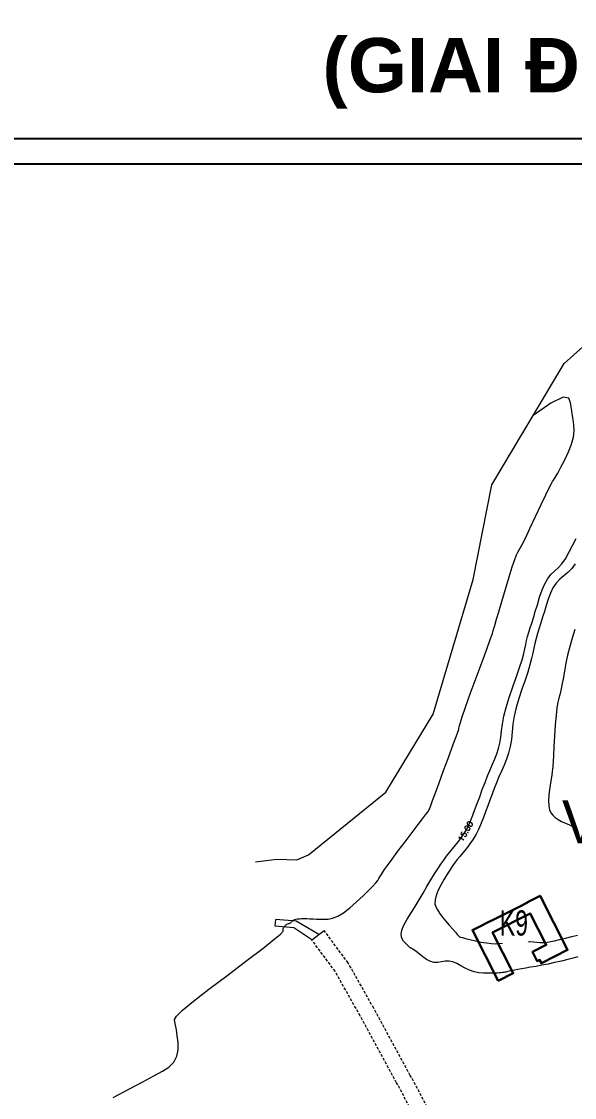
# Model space of a CAD drawing. Header units: inches. Extents: x 496359 to 501064, y 2374078 to 2377203.
# Drawn here: x 499998.1 to 500096.8, y 2376825.9 to 2377018 of the extents above; entities that cross this region are included whole.
import ezdxf
from ezdxf.enums import TextEntityAlignment as Align

# ---------------------------------------------------------------- set-up
doc = ezdxf.new("R2010")
doc.units = ezdxf.units.IN
doc.header["$MEASUREMENT"] = 0
doc.linetypes.add('DASHED', pattern=[0.75, 0.5, -0.25])
for name, color, linetype in [('chu', 6, 'Continuous'), ('ghichu', 7, 'Continuous'), ('MANH', 147, 'Continuous')]:
    doc.layers.add(name, color=color, linetype=linetype)
for name, color, linetype, lineweight in [('EG Text2', 7, 'Continuous', 18), ('ISO', 252, 'Continuous', 20), ('LC Net dam 1', 30, 'Continuous', 30), ('LC Net manh', 239, 'Continuous', 5), ('manh1', 67, 'Continuous', 13)]:
    doc.layers.add(name, color=color, linetype=linetype, lineweight=lineweight)
doc.styles.add('EG Hai', font='')
doc.styles.get("Standard").update_dxf_attribs({"font": 'vnsimli.shx', "height": 2})
doc.styles.add('style1', font='')
doc.styles.add('THANG2', font='')
doc.styles.get('EG Hai').set_extended_font_data('.VnArial NarrowH')
doc.styles.get('style1').set_extended_font_data('.VnAvantH')
doc.styles.get('THANG2').set_extended_font_data('.VnHelvetInsH', bold=True)

# ---------------------------------------------------------------- blocks, each defined once
blk = doc.blocks.new('Nền HT mới')
at = {"layer": 'MANH', "lineweight": 0, "elevation": -28.38}
for points in [[(160.64, 587.25), (164.41, 587.72), (168.01, 587.62), (170.09, 588.5), (183.9, 599.69), (192.34, 613.63), (199.48, 637.63), (202.82, 654.57), (215.71, 676.22), (221.25, 681.17)], [(164.17, 575.76), (164.28, 576.96)], [(171.96, 574.28), (167.88, 576.63), (164.28, 576.96)], [(170.66, 573.31), (167.47, 575.47), (164.17, 575.76)], [(170.66, 573.31), (172.88, 574.96)]]:
    blk.add_lwpolyline(points, dxfattribs=at)
at = {"layer": 'MANH', "linetype": 'DASHED', "lineweight": 0, "elevation": -28.38}
for points in [[(193.77, 538.83), (188.26, 549.11), (181.73, 561.09), (177.16, 569.2), (172.88, 574.96)], [(191.33, 537.52), (185.82, 547.79), (179.31, 559.75), (174.83, 567.69), (170.66, 573.31)]]:
    blk.add_lwpolyline(points, dxfattribs=at)
at = {"layer": 'manh1', "lineweight": 0, "elevation": -28.38}
for points in [[(135.24, 545.16), (138.12, 546.69), (140.54, 547.98), (142.51, 549.01), (144.03, 549.84), (145.18, 550.6), (146.03, 551.49), (146.58, 552.51), (146.84, 553.67), (146.83, 554.95), (146.68, 556.19), (146.51, 557.23), (146.35, 558.05), (146.21, 558.65), (146.15, 559.08), (146.51, 559.68), (147.63, 560.75), (149.56, 562.36), (152.3, 564.5), (155.73, 567.09), (159.17, 569.67), (161.94, 571.78), (163.92, 573.34), (165.1, 574.35), (165.54, 574.83), (165.58, 575.02), (165.57, 575.15), (165.57, 575.26), (165.58, 575.36), (165.61, 575.44), (165.66, 575.52), (165.73, 575.61), (165.8, 575.7), (165.9, 575.8), (166, 575.91), (166.12, 576.01), (166.24, 576.09), (166.37, 576.16), (166.5, 576.2), (166.63, 576.23), (166.76, 576.27), (166.87, 576.32), (166.98, 576.4), (167.07, 576.5), (167.15, 576.62), (167.25, 576.75), (167.4, 576.85), (167.59, 576.94), (167.83, 577.01), (168.12, 577.05), (168.46, 577.08), (168.85, 577.1), (169.29, 577.1), (169.78, 577.09), (170.32, 577.07), (170.9, 577.05), (171.52, 577.02), (172.18, 577.01), (172.86, 577), (173.59, 577.01), (174.4, 577.15), (175.31, 577.52), (176.33, 578.14), (177.47, 579), (178.68, 580.07), (179.85, 581.18), (180.82, 582.13), (181.57, 582.91), (182.1, 583.5), (182.44, 583.92), (182.65, 584.24), (182.84, 584.54), (183.01, 584.82), (183.17, 585.1), (183.35, 585.39), (183.66, 585.85), (184.2, 586.61), (185, 587.7), (186.06, 589.12), (187.33, 590.82), (188.6, 592.5), (189.65, 593.89), (190.44, 594.92), (190.96, 595.6), (191.24, 595.96), (191.38, 596.14), (191.48, 596.29), (191.57, 596.45), (191.66, 596.62), (191.75, 596.84), (191.92, 597.3), (192.24, 598.19), (192.74, 599.53), (193.39, 601.33), (194.19, 603.52), (195, 605.71), (195.66, 607.52), (196.16, 608.86), (196.5, 609.75), (196.68, 610.21), (196.77, 610.44), (196.84, 610.64), (196.89, 610.85), (196.93, 611.08), (196.97, 611.36), (197.13, 611.96), (197.51, 613.12), (198.12, 614.88), (198.97, 617.22), (200.01, 620.08), (201.06, 622.92), (201.9, 625.23), (202.52, 626.93), (202.9, 628.01), (203.06, 628.51), (203.11, 628.7), (203.14, 628.83), (203.17, 628.95), (203.21, 629.09), (203.27, 629.27), (203.39, 629.69), (203.65, 630.55), (204.05, 631.89), (204.58, 633.69), (205.23, 635.9), (205.89, 638.11), (206.45, 639.9), (206.89, 641.22), (207.22, 642.07), (207.44, 642.5), (207.71, 642.93), (208.15, 643.75), (208.79, 645.03), (209.62, 646.78), (210.62, 648.91), (211.61, 651.04), (212.43, 652.76), (213.03, 654.01), (213.43, 654.78), (213.64, 655.13), (213.82, 655.38), (214.12, 655.86), (214.56, 656.63), (215.14, 657.7), (215.85, 659.02), (216.52, 660.45), (217.04, 661.8), (217.36, 663.05), (217.5, 664.19), (217.46, 665.24), (217.32, 666.24), (217.17, 667.22), (217.01, 668.2), (216.83, 669.16), (216.53, 670), (215.56, 670.17), (213.35, 669.1), (210.19, 666.95)], [(217.71, 640.44), (217.06, 639.62), (216.37, 638.91), (215.64, 638.3), (214.92, 637.7), (214.28, 636.98), (213.72, 636.15), (213.25, 635.19), (212.87, 634.13), (212.52, 633.02), (212.19, 631.94), (211.87, 630.9), (211.55, 629.91), (211.24, 628.96), (210.96, 628.03), (210.7, 627.13), (210.48, 626.24), (210.28, 625.36), (210.12, 624.48), (209.91, 623.52), (209.62, 622.4), (209.24, 621.12), (208.76, 619.66), (208.19, 618.06), (207.64, 616.4), (207.18, 614.8), (206.82, 613.27), (206.58, 611.81), (206.42, 610.42), (206.29, 609.1), (206.09, 607.85), (205.8, 606.66), (205.44, 605.54), (205, 604.47), (204.53, 603.43), (204.08, 602.4), (203.65, 601.36), (203.23, 600.33), (202.84, 599.29), (202.46, 598.25), (202.07, 597.22), (201.69, 596.19), (201.31, 595.16), (200.91, 594.14), (200.49, 593.15), (200.02, 592.2), (199.49, 591.29), (198.9, 590.42), (198.27, 589.6), (197.66, 588.86), (197.11, 588.2), (196.65, 587.63), (196.27, 587.15), (195.96, 586.75), (195.66, 586.32), (195.29, 585.75), (194.85, 585.03), (194.33, 584.16), (193.76, 583.16), (193.24, 582.15), (192.87, 581.23), (192.67, 580.44), (192.65, 579.76), (192.8, 579.2), (193.09, 578.66), (193.48, 578.07), (193.96, 577.42), (194.54, 576.7), (195.19, 575.94), (195.82, 575.22), (196.32, 574.65), (196.69, 574.23), (196.92, 573.97), (197.04, 573.86), (197.2, 573.81), (197.55, 573.72), (198.12, 573.57), (198.91, 573.38), (199.89, 573.15), (200.93, 572.92), (201.88, 572.75), (202.72, 572.65), (203.45, 572.61), (204.08, 572.63), (204.66, 572.69), (205.23, 572.75), (205.82, 572.81), (206.42, 572.87), (207.03, 572.94), (207.65, 572.99), (208.28, 573.01), (208.92, 573.01), (209.57, 572.99), (210.22, 572.94), (210.84, 572.89), (211.36, 572.86), (211.8, 572.84), (212.15, 572.84), (212.43, 572.85), (212.76, 572.91), (213.27, 573.01), (213.97, 573.16), (214.88, 573.36), (215.95, 573.61), (217.07, 573.88), (218.09, 574.14)]]:
    blk.add_lwpolyline(points, dxfattribs=at)
at = {"layer": 'manh1', "color": 1, "lineweight": 0, "elevation": -28.38}
for points in [[(218.13, 570.3), (217.33, 570.06), (216.36, 569.8), (215.22, 569.52), (214.02, 569.24), (212.86, 568.99), (211.76, 568.76), (210.71, 568.57), (209.73, 568.41), (208.85, 568.27), (208.08, 568.14), (207.44, 568.02), (206.92, 567.92), (206.52, 567.83), (206.2, 567.76), (205.92, 567.69), (205.68, 567.63), (205.48, 567.59), (205.31, 567.55), (205.15, 567.52), (204.96, 567.49), (204.74, 567.46), (204.48, 567.42), (204.19, 567.39), (203.82, 567.36), (203.35, 567.35), (202.77, 567.34), (202.08, 567.34), (201.3, 567.37), (200.46, 567.44), (199.64, 567.61), (198.84, 567.87), (198.06, 568.23), (197.3, 568.67), (196.56, 569.08), (195.84, 569.36), (195.16, 569.5), (194.49, 569.5), (193.85, 569.38), (193.2, 569.27), (192.54, 569.29), (191.87, 569.47), (191.17, 569.81), (190.47, 570.29), (189.82, 570.8), (189.29, 571.21), (188.89, 571.52), (188.62, 571.71), (188.46, 571.8), (188.38, 571.83), (188.32, 571.85), (188.28, 571.86), (188.25, 571.88), (188.22, 571.91), (188.16, 571.97), (188.01, 572.12), (187.77, 572.35), (187.45, 572.67), (187.06, 573.07), (186.74, 573.59), (186.63, 574.25), (186.76, 575.03), (187.12, 575.95), (187.69, 577), (188.39, 578.12), (189.1, 579.28), (189.82, 580.46), (190.53, 581.65), (191.23, 582.86), (191.91, 584.01), (192.56, 585.07), (193.16, 586.01), (193.71, 586.83), (194.23, 587.56), (194.74, 588.22), (195.25, 588.88), (195.78, 589.54), (196.32, 590.2), (196.87, 590.87), (197.4, 591.56), (197.89, 592.29), (198.33, 593.05), (198.73, 593.84), (199.08, 594.68), (199.43, 595.59), (199.8, 596.59), (200.21, 597.68), (200.64, 598.87), (201.11, 600.14), (201.59, 601.41), (202.05, 602.59), (202.5, 603.69), (202.93, 604.7), (203.34, 605.62), (203.71, 606.52), (204.01, 607.46), (204.25, 608.45), (204.42, 609.5), (204.53, 610.61), (204.69, 611.84), (204.96, 613.24), (205.37, 614.81), (205.9, 616.57), (206.56, 618.46), (207.22, 620.31), (207.77, 621.94), (208.2, 623.31), (208.51, 624.42), (208.7, 625.28), (208.85, 626.02), (209.01, 626.75), (209.19, 627.49), (209.41, 628.25), (209.65, 629.02), (209.92, 629.87), (210.23, 630.83), (210.56, 631.93), (210.93, 633.15), (211.34, 634.48), (211.78, 635.78), (212.27, 636.9), (212.8, 637.83), (213.38, 638.57), (214, 639.14), (214.64, 639.71), (215.28, 640.44), (215.93, 641.36), (216.57, 642.46), (217.22, 643.71), (217.86, 644.94)], [(217.63, 628.71), (217.15, 627.19), (216.72, 625.67), (216.34, 624.16), (216.02, 622.69), (215.76, 621.25), (215.52, 619.92), (215.31, 618.78), (215.11, 617.82), (214.92, 617.06), (214.74, 616.44), (214.58, 615.74), (214.42, 614.74), (214.27, 613.39), (214.13, 611.7), (214.01, 609.72), (213.9, 607.79), (213.81, 606.24), (213.75, 605.12), (213.71, 604.44), (213.69, 604.17), (213.69, 604.12), (213.69, 604.11), (213.69, 604.11), (213.69, 604.1), (213.7, 604.1), (213.7, 604.1), (213.7, 604.09), (213.7, 604.08), (213.7, 604.06), (213.69, 604.02), (213.66, 603.83), (213.6, 603.39), (213.49, 602.68), (213.34, 601.7), (213.16, 600.48), (213.01, 599.23), (212.95, 598.13), (212.99, 597.22), (213.12, 596.5), (213.36, 595.97), (213.69, 595.54), (214.12, 595.16), (214.64, 594.79), (215.25, 594.45), (215.94, 594.13), (216.64, 593.83), (217.27, 593.57), (217.83, 593.34)]]:
    blk.add_lwpolyline(points, dxfattribs=at)
at = {"layer": 'chu', "color": 6, "lineweight": 0, "style": 'style1'}
blk.add_text('vÞ trÝ KHO §¹N', height=7.65, rotation=359.2672, dxfattribs=at).set_placement((215.23, 590.58, -28.38))
at = {"layer": 'manh1', "lineweight": 0}
blk.add_text('15.00', height=1, rotation=59.7884, dxfattribs=at).set_placement((198.13, 592.7, -28.38), align=Align.MIDDLE)

msp = doc.modelspace()

# ---------------------------------------------------------------- linework, layer by layer
at = {"color": 0}
for points in [[(500946.35, 2376997.12), (499518.6, 2376997.12)], [(500946.35, 2376992.58), (499518.6, 2376992.58)]]:
    msp.add_lwpolyline(points, dxfattribs=at)

# ---------------------------------------------------------------- block references
at = {"layer": 'LC Net manh'}
msp.add_blockref('Nền HT mới', (499879.2, 2376280.77, 2.92), dxfattribs=at)

# ---------------------------------------------------------------- texts
at = {"layer": 'ghichu', "color": 0, "style": 'THANG2'}
msp.add_text('(giai ®o¹n thiÕt kÕ b¶n vÏ thi c«ng, tæng dù to¸n)', height=9.7084, dxfattribs=at).set_placement((500244.25, 2377005.39), align=Align.CENTER)

# ---------------------------------------------------------------- next in the draw order: wipeouts: each hides what was drawn before it
at = {"ltscale": 500}
msp.add_wipeout([(500083.02, 2376854.16), (500082.56, 2376854.71), (500082.3, 2376855.11), (500082.07, 2376855.6), (500081.9, 2376856.13), (500081.81, 2376856.62), (500081.78, 2376857.06), (500081.8, 2376857.59), (500081.86, 2376857.99), (500082.02, 2376858.57), (500082.14, 2376858.88), (500082.36, 2376859.32), (500082.63, 2376859.71), (500083.01, 2376860.15), (500083.41, 2376860.51), (500083.89, 2376860.83), (500084.34, 2376861.06), (500084.78, 2376861.21), (500085.17, 2376861.31), (500085.68, 2376861.39), (500086.11, 2376861.4), (500086.52, 2376861.37), (500087.06, 2376861.27), (500087.47, 2376861.14), (500087.86, 2376860.98), (500088.44, 2376860.63), (500088.7, 2376860.43), (500089, 2376860.16), (500089.26, 2376859.89), (500089.52, 2376859.54), (500089.77, 2376859.13), (500089.93, 2376858.79), (500090.05, 2376858.44), (500090.17, 2376857.98), (500090.23, 2376857.58), (500090.25, 2376857), (500090.19, 2376856.45), (500090.09, 2376856.02), (500089.98, 2376855.66), (500089.78, 2376855.22), (500089.56, 2376854.84), (500089.35, 2376854.55), (500089.02, 2376854.17), (500088.75, 2376853.93), (500088.35, 2376853.62), (500088.07, 2376853.45), (500087.82, 2376853.33), (500087.51, 2376853.2), (500087.16, 2376853.08), (500086.83, 2376853), (500086.48, 2376852.95), (500086.13, 2376852.92), (500085.84, 2376852.93), (500085.41, 2376852.97), (500085.05, 2376853.03), (500084.64, 2376853.15), (500084.25, 2376853.31), (500083.77, 2376853.56), (500083.55, 2376853.71), (500083.24, 2376853.95)], dxfattribs=at).translate(0, 0, -320.28).dxf.layer = 'ISO'

# ---------------------------------------------------------------- next in the draw order: linework, layer by layer
at = {"layer": 'LC Net dam 1'}
msp.add_lwpolyline([(500083.16, 2376846.75), (500085.83, 2376848.11), (500082.13, 2376855.39), (500088.84, 2376858.8), (500091.71, 2376853.16), (500089.26, 2376851.91), (500090.09, 2376850.28), (500090.54, 2376850.5), (500090.85, 2376849.89), (500095.53, 2376852.28), (500090.61, 2376861.95), (500078.55, 2376855.81)], close=True, dxfattribs=at)

# ---------------------------------------------------------------- next in the draw order: texts
at = {"layer": 'EG Text2', "style": 'EG Hai', "width": 0.8}
msp.add_text('k9', height=4.5, rotation=0, dxfattribs=at).set_placement((500085.94, 2376857.09, -320.28), align=Align.MIDDLE_CENTER)

doc.saveas('drawing.dxf')
